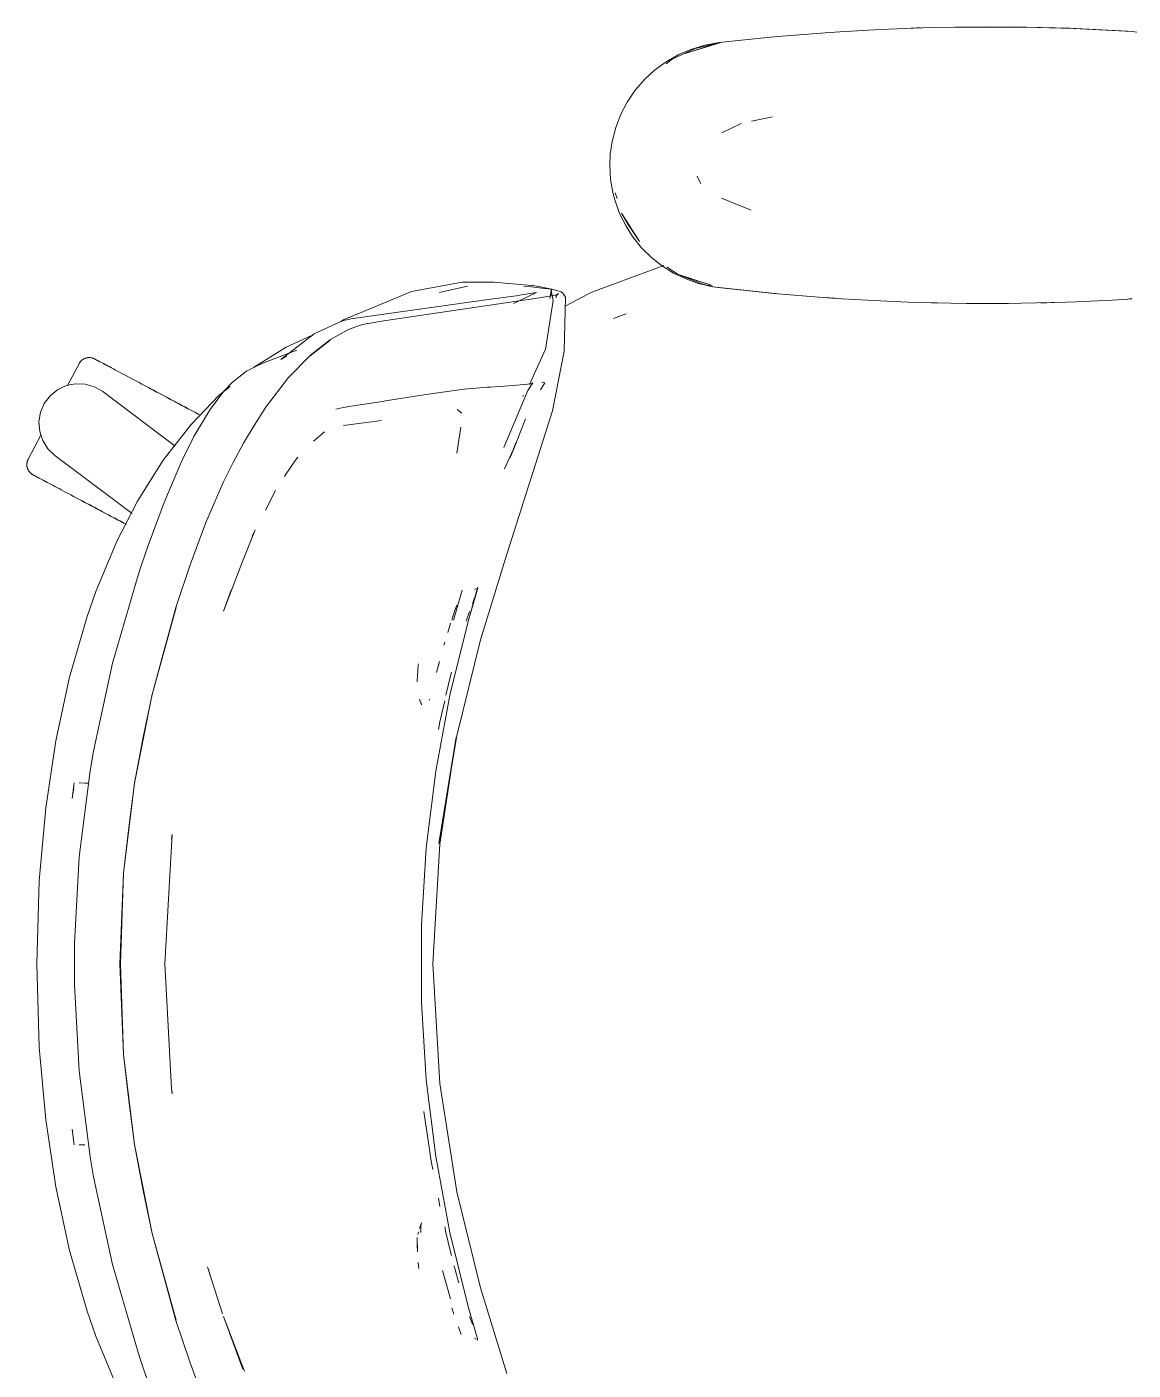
# Model space of a CAD drawing. Header units: millimetres. Extents: x 155927 to 317870, y -36033 to 97293.
# Drawn here: x 226677.8 to 227065.5, y 33033.9 to 33504.7 of the extents above; entities that cross this region are included whole.
import ezdxf

# ---------------------------------------------------------------- set-up
doc = ezdxf.new("R2010")
doc.units = ezdxf.units.MM
doc.header["$MEASUREMENT"] = 0
doc.layers.add('G-IMPT', color=8, linetype='CONTINUOUS', lineweight=9)
doc.layers.add('I-FURN', color=8, linetype='CONTINUOUS', lineweight=9)

msp = doc.modelspace()

# ---------------------------------------------------------------- linework, layer by layer
at = {"layer": 'G-IMPT'}
for p, q in [((226957.56, 33502.68), (226942.5, 33501.44)), ((226949.38, 33502.03), (226947.7, 33501.86)), ((226957.56, 33502.68), (226962.65, 33503.01)), ((226962.65, 33503.01), (226976.79, 33503.82)), ((226982.81, 33504.07), (226976.79, 33503.82)), ((226982.81, 33504.07), (226994.57, 33504.46)), ((226987.7, 33504.21), (226989.63, 33504.32)), ((226989.63, 33504.32), (226991.13, 33504.34)), ((227002.99, 33504.63), (226994.57, 33504.46)), ((227002.99, 33504.63), (227013.78, 33504.71)), ((227002.99, 33504.63), (227023.17, 33504.67)), ((227002.99, 33504.63), (227033.01, 33504.51)), ((227033.01, 33504.51), (227013.78, 33504.71)), ((227023.17, 33504.67), (227033.01, 33504.51)), ((227023.17, 33504.67), (227044.57, 33504.17)), ((227023.17, 33504.67), (227043.36, 33504.21)), ((227023.17, 33504.63), (227025.21, 33504.65)), ((227025.21, 33504.65), (227027.42, 33504.57)), ((227033.01, 33504.51), (227044.57, 33504.17)), ((227044.57, 33504.17), (227043.36, 33504.21)), ((227043.36, 33504.21), (227065.14, 33503.12)), ((227043.36, 33504.21), (227063.54, 33503.23)), ((227044.57, 33504.17), (227065.14, 33503.12)), ((227065.14, 33503.12), (227063.54, 33503.23)), ((227065.14, 33503.12), (227066.79, 33502.87)), ((226911.99, 33497.14), (226903.93, 33493.4)), ((226906.3, 33495.01), (226910.54, 33496.82)), ((226920.96, 33499.18), (226908.5, 33495.35)), ((226908.5, 33495.35), (226917.64, 33498.27)), ((226910.54, 33496.82), (226915.4, 33498.29)), ((226911.99, 33497.14), (226920.39, 33499.06)), ((226920.45, 33499.18), (226915.4, 33498.29)), ((226920.96, 33499.18), (226917.64, 33498.27)), ((226938.37, 33501.09), (226920.45, 33499.18)), ((226942.5, 33501.44), (226938.37, 33501.09)), ((226897.78, 33489.5), (226901.86, 33492.5)), ((226901.82, 33491.81), (226903.93, 33493.4)), ((226906.3, 33495.01), (226901.86, 33492.5)), ((226897.78, 33489.5), (226894.34, 33486.34)), ((226891.02, 33482.5), (226894.34, 33486.34)), ((226888.19, 33478.34), (226886, 33474.17)), ((226888.19, 33478.34), (226891.02, 33482.5)), ((226886, 33474.17), (226884.16, 33469.46)), ((226939.16, 33473.22), (226931.73, 33471.64)), ((226882.9, 33464.59), (226884.16, 33469.46)), ((226921.33, 33467.61), (226928.11, 33470.88)), ((226882.9, 33464.59), (226882.25, 33460.08)), ((226882.08, 33456.23), (226882.25, 33460.08)), ((226882.08, 33456.23), (226882.38, 33451.19)), ((226882.38, 33451.19), (226883.26, 33446.24)), ((226912.7, 33452.41), (226913.71, 33450.18)), ((226913.71, 33450.18), (226914.01, 33449.73)), ((226883.26, 33446.24), (226883.82, 33444.12)), ((226884.62, 33444.55), (226884, 33446.58)), ((226885.53, 33439.34), (226883.82, 33444.12)), ((226931.66, 33440.51), (226921.24, 33444.66)), ((226885.53, 33439.34), (226887.77, 33434.83)), ((226886.18, 33439.44), (226888.34, 33435.76)), ((226886.18, 33439.44), (226892.5, 33429.49)), ((226888.34, 33435.76), (226892.5, 33429.49)), ((226887.77, 33434.83), (226890.04, 33431.29)), ((226893.23, 33427.31), (226890.04, 33431.29)), ((226893.23, 33427.31), (226896.83, 33423.76)), ((226896.83, 33423.76), (226900.14, 33421.14)), ((226901.04, 33421.02), (226882.1, 33414.08)), ((226904.47, 33418.41), (226900.14, 33421.14)), ((226905.79, 33418.02), (226902.21, 33420.44)), ((226904.47, 33418.41), (226909.05, 33416.22)), ((226905.79, 33418.02), (226908.5, 33417.11)), ((226905.79, 33418.02), (226917.64, 33414.2)), ((226915.01, 33414.41), (226906.83, 33417.61)), ((226908.5, 33417.11), (226917.64, 33414.2)), ((226830.32, 33415.18), (226812.62, 33411.94)), ((226832.18, 33413.77), (226822.88, 33411.72)), ((226830.32, 33415.18), (226837.29, 33415.2)), ((226837.29, 33415.2), (226841.46, 33415.2)), ((226845.41, 33414.86), (226841.46, 33415.2)), ((226854.74, 33414.06), (226845.41, 33414.86)), ((226854.57, 33413.54), (226851.98, 33413.75)), ((226859.25, 33413.02), (226854.57, 33413.54)), ((226854.74, 33414.06), (226855.21, 33414.02)), ((226855.21, 33414.02), (226859.46, 33413.2)), ((226859.87, 33412.95), (226859.25, 33413.02)), ((226859.46, 33413.2), (226861.78, 33412.76)), ((226859.87, 33412.95), (226863.15, 33412.41)), ((226861.05, 33409.48), (226861.78, 33412.76)), ((226861.05, 33409.48), (226861.54, 33412.35)), ((226861.54, 33412.35), (226862.23, 33408.77)), ((226865.01, 33411.86), (226863.15, 33412.41)), ((226882.1, 33414.08), (226876.13, 33411.89)), ((226909.05, 33416.22), (226913.18, 33414.77)), ((226918.14, 33413.62), (226913.18, 33414.77)), ((226918.07, 33413.83), (226915.01, 33414.41)), ((226918.14, 33413.62), (226941.1, 33411.16)), ((226918.14, 33413.62), (226920.96, 33413.28)), ((226918.14, 33413.62), (226939.58, 33411.26)), ((226941.1, 33411.16), (226920.96, 33413.28)), ((226788.95, 33402.16), (226805.4, 33408.95)), ((226838.6, 33408.99), (226791.38, 33402.32)), ((226805.4, 33408.95), (226808.76, 33410.34)), ((226812.62, 33411.94), (226808.76, 33410.34)), ((226849.56, 33408.6), (226818.69, 33404.05)), ((226822.88, 33411.72), (226822.3, 33411.57)), ((226838.6, 33408.99), (226849.26, 33410.43)), ((226856.44, 33411.62), (226848.31, 33407.76)), ((226850.56, 33410.65), (226849.26, 33410.43)), ((226857.41, 33409.71), (226849.56, 33408.6)), ((226850.56, 33410.65), (226855.58, 33411.48)), ((226856.44, 33411.62), (226855.58, 33411.48)), ((226863.68, 33410.82), (226857.41, 33409.71)), ((226859.51, 33391.72), (226862.23, 33408.77)), ((226863.06, 33410.65), (226864.16, 33411.21)), ((226863.06, 33410.65), (226863.68, 33410.82)), ((226863.26, 33409.78), (226863.34, 33410.28)), ((226863.66, 33410.82), (226863.34, 33410.28)), ((226863.66, 33410.82), (226864.16, 33411.21)), ((226865.01, 33411.86), (226865.55, 33411.54)), ((226865.55, 33411.54), (226865.92, 33411.04)), ((226866.53, 33410.01), (226865.92, 33411.04)), ((226866.05, 33410.42), (226865.92, 33411.04)), ((226865.92, 33411.04), (226865.94, 33410.97)), ((226866.05, 33410.42), (226865.94, 33410.97)), ((226866.14, 33391.02), (226866.53, 33410.01)), ((226866.46, 33406.82), (226874.37, 33410.96)), ((226874.37, 33410.96), (226876.13, 33411.89)), ((226939.58, 33411.26), (226950.98, 33410.28)), ((226961.26, 33409.55), (226950.98, 33410.28)), ((226959.22, 33409.69), (226957.8, 33409.82)), ((226959.22, 33409.69), (226961.12, 33409.6)), ((226961.26, 33409.55), (226970.13, 33408.99)), ((226981.44, 33408.45), (226970.13, 33408.99)), ((226981.44, 33408.45), (226989.32, 33408.15)), ((227001.63, 33407.86), (226989.32, 33408.15)), ((226993.19, 33408.07), (226994.85, 33408)), ((226994.85, 33408), (226996.93, 33408)), ((227001.63, 33407.86), (227007.1, 33407.79)), ((227021.81, 33407.78), (227007.1, 33407.79)), ((227026.32, 33407.83), (227021.81, 33407.78)), ((227026.32, 33407.83), (227041.99, 33408.21)), ((227033.05, 33408.01), (227035.27, 33408.01)), ((227037.95, 33408.13), (227035.27, 33408.01)), ((227041.99, 33408.21), (227045.54, 33408.33)), ((227058.1, 33408.95), (227045.54, 33408.33)), ((227058.1, 33408.95), (227063.76, 33409.23)), ((227065.02, 33409.51), (227063.54, 33409.23)), ((227063.76, 33409.23), (227065.02, 33409.39)), ((226818.69, 33404.05), (226802.92, 33401.65)), ((226883.4, 33402.48), (226887.87, 33404.12)), ((226883.4, 33402.48), (226883.99, 33402.74)), ((226887.87, 33404.12), (226883.99, 33402.74)), ((226785.02, 33400.1), (226778.5, 33397.06)), ((226784.2, 33395.1), (226790.04, 33398.39)), ((226785.02, 33400.1), (226788.39, 33401.67)), ((226787.78, 33401.39), (226788.95, 33402.16)), ((226791.38, 33402.32), (226788.39, 33401.67)), ((226790.04, 33398.39), (226790.46, 33398.6)), ((226795.25, 33400.35), (226790.46, 33398.6)), ((226795.25, 33400.35), (226802.92, 33401.65)), ((226766.8, 33388.12), (226778.5, 33397.06)), ((226777.32, 33396.39), (226768.69, 33392.41)), ((226777.03, 33389.38), (226783.98, 33394.77)), ((226784.2, 33395.1), (226777.24, 33389.68)), ((226783.98, 33394.77), (226780.6, 33392.18)), ((226768.69, 33392.41), (226757.24, 33385.29)), ((226772.45, 33391.35), (226760.55, 33386.85)), ((226766.8, 33388.12), (226768.83, 33389.28)), ((226769.5, 33381.78), (226777.24, 33389.68)), ((226777.03, 33389.38), (226780.6, 33392.18)), ((226859.51, 33391.72), (226853.9, 33379.37)), ((226866.14, 33391.02), (226861.95, 33370.07)), ((226754.75, 33383.98), (226749.88, 33380.12)), ((226754.75, 33383.98), (226755.88, 33384.6)), ((226755.88, 33384.6), (226758.32, 33385.77)), ((226758.32, 33385.77), (226760.55, 33386.85)), ((226749.88, 33380.12), (226746.99, 33377.1)), ((226769.5, 33381.78), (226761.48, 33371.34)), ((226848.1, 33379), (226851.97, 33379.3)), ((226852.05, 33379.3), (226851.97, 33379.3)), ((226852.05, 33379.3), (226854.43, 33379.6)), ((226855.17, 33379.89), (226853.41, 33377.22)), ((226854.45, 33379.6), (226854.43, 33379.6)), ((226854.45, 33379.6), (226855.17, 33379.89)), ((226857.78, 33377.43), (226859.31, 33379.92)), ((226859.37, 33379.9), (226857.78, 33377.43)), ((226859.31, 33379.92), (226857.82, 33377.45)), ((226858.27, 33380.21), (226858.44, 33380.19)), ((226858.44, 33380.19), (226859.31, 33379.92)), ((226859.37, 33379.9), (226859.31, 33379.92)), ((226745.32, 33375.68), (226735.36, 33365.38)), ((226746.99, 33377.1), (226742.27, 33370.97)), ((226745.32, 33375.68), (226748.99, 33378.68)), ((226816.86, 33375.71), (226803.5, 33373.59)), ((226816.86, 33375.71), (226830.93, 33377.74)), ((226831.01, 33377.75), (226830.93, 33377.74)), ((226831.01, 33377.75), (226839.25, 33378.37)), ((226839.25, 33378.37), (226840.24, 33378.44)), ((226840.24, 33378.44), (226848.1, 33379)), ((226853.41, 33377.22), (226844.97, 33357.24)), ((226851.96, 33375.5), (226851.52, 33375.23)), ((226736.68, 33361.68), (226741.41, 33369.68)), ((226742.27, 33370.97), (226741.41, 33369.68)), ((226757.43, 33364.99), (226761.31, 33371.09)), ((226761.31, 33371.09), (226761.48, 33371.34)), ((226786.04, 33370.66), (226788.21, 33371.12)), ((226788.21, 33371.12), (226790.19, 33371.54)), ((226790.66, 33371.61), (226790.19, 33371.54)), ((226802.38, 33373.42), (226790.66, 33371.61)), ((226802.38, 33373.42), (226802.99, 33373.51)), ((226803.5, 33373.59), (226802.99, 33373.51)), ((226830.27, 33369.36), (226828.63, 33370.64)), ((226845.96, 33319.83), (226861.95, 33370.07)), ((226725.55, 33352.78), (226735.36, 33365.38)), ((226757.43, 33364.99), (226753.66, 33358.76)), ((226802.08, 33366.74), (226788.73, 33364.96)), ((226788.73, 33364.96), (226789.2, 33365.1)), ((226849.27, 33358.88), (226852.52, 33367.35)), ((226736.37, 33361.08), (226732.37, 33353.07)), ((226736.37, 33361.08), (226736.68, 33361.68)), ((226778.23, 33359.46), (226782.14, 33362.8)), ((226829.92, 33364.41), (226828.52, 33355.25)), ((226829.92, 33364.41), (226829.87, 33364.06)), ((226750.09, 33351.97), (226753.66, 33358.76)), ((226848.25, 33356.5), (226845.2, 33349.79)), ((226849.28, 33359.09), (226847.08, 33353.53)), ((226847.25, 33353.98), (226849.28, 33359.09)), ((226849.27, 33358.88), (226847.25, 33353.98)), ((226716.58, 33338.49), (226725.55, 33352.78)), ((226732.15, 33352.63), (226727.38, 33341.67)), ((226732.15, 33352.63), (226732.37, 33353.07)), ((226750.09, 33351.97), (226746.7, 33345.24)), ((226771.96, 33352.83), (226768.46, 33347.69)), ((226771.96, 33352.83), (226772.71, 33353.93)), ((226768.46, 33347.69), (226768.07, 33347.12)), ((226727.38, 33341.67), (226725.9, 33337.99)), ((226740.53, 33331.02), (226746.7, 33345.24)), ((226764.93, 33342.22), (226761.39, 33335.25)), ((226709.49, 33324.71), (226716.58, 33338.49)), ((226720.3, 33322.92), (226725.9, 33337.99)), ((226735.07, 33316.14), (226740.53, 33331.02)), ((226754.03, 33319.06), (226757.76, 33328.38)), ((226757.76, 33328.38), (226756.76, 33326.14)), ((226701.97, 33306.74), (226709.49, 33324.71)), ((226720.3, 33322.92), (226717.96, 33316.09)), ((226753.37, 33317.33), (226754.03, 33319.06)), ((226836.78, 33289.85), (226845.96, 33319.83)), ((226716.76, 33312.49), (226717.96, 33316.09)), ((226735.07, 33316.14), (226730.06, 33301.22)), ((226746.66, 33299.88), (226753.37, 33317.33)), ((226716.76, 33312.49), (226707.82, 33281.66)), ((226701.97, 33306.74), (226698.9, 33298)), ((226746.66, 33299.88), (226749.38, 33307.31)), ((226827.35, 33296.8), (226830.39, 33307.23)), ((226832.55, 33296.8), (226835.82, 33308.02)), ((226832.55, 33296.8), (226835.66, 33307.62)), ((226832.55, 33296.8), (226835.61, 33307.33)), ((226834.27, 33303.55), (226834.67, 33304.62)), ((226834.73, 33307.48), (226835.34, 33307.87)), ((226834.73, 33307.48), (226834.94, 33307.63)), ((226835.61, 33307.33), (226835.66, 33307.62)), ((226835.82, 33308.02), (226835.68, 33308.27)), ((226721.68, 33270.72), (226730.06, 33301.22)), ((226721.68, 33270.72), (226730.1, 33301.13)), ((226726.33, 33287.97), (226730.1, 33301.13)), ((226827.46, 33299.1), (226826.69, 33296.79)), ((226827.46, 33299.1), (226827.72, 33299.82)), ((226828.48, 33301.98), (226827.72, 33299.82)), ((226831.92, 33296.8), (226832.65, 33299.03)), ((226832.94, 33299.83), (226832.65, 33299.03)), ((226833.93, 33302.58), (226834.27, 33303.55)), ((226698.9, 33298), (226692.72, 33276.76)), ((226826.07, 33294.88), (226825.28, 33292.39)), ((226826, 33270.48), (226832.55, 33296.8)), ((226826.31, 33295.66), (226826.07, 33294.88)), ((226831.92, 33296.8), (226831.77, 33296.34)), ((226836.78, 33289.85), (226828.46, 33256.17)), ((226726.33, 33287.97), (226721.68, 33270.72)), ((226824.29, 33289.09), (226823.96, 33287.97)), ((226701.15, 33250.87), (226707.82, 33281.66)), ((226814.68, 33277.24), (226814.96, 33280.95)), ((226814.96, 33280.95), (226814.99, 33281.43)), ((226822.38, 33282.3), (226821.38, 33278.44)), ((226822.38, 33282.3), (226821.99, 33280.77)), ((226692.72, 33276.76), (226687.91, 33254.4)), ((226814.68, 33277.24), (226814.58, 33275.87)), ((226814.58, 33275.17), (226814.58, 33275.87)), ((226824.68, 33270.47), (226826.23, 33277.22)), ((226826.23, 33277.22), (226826.57, 33278.5)), ((226715.5, 33239.6), (226721.72, 33270.84)), ((226721.72, 33270.84), (226715.51, 33239.67)), ((226721.68, 33270.72), (226718.6, 33255.7)), ((226816.11, 33267.08), (226815.43, 33269.03)), ((226816.11, 33267.08), (226815.9, 33268.13)), ((226818.78, 33268.68), (226818.92, 33269.09)), ((226826, 33270.48), (226821.07, 33243.82)), ((226822.52, 33261.07), (226824.23, 33268.49)), ((226822.05, 33258.44), (226822.52, 33261.07)), ((226684.42, 33230.98), (226687.91, 33254.4)), ((226715.5, 33239.6), (226718.6, 33255.7)), ((226828.46, 33256.17), (226822.21, 33218.43)), ((226822.21, 33218.43), (226828.2, 33255.79)), ((226822.47, 33218.25), (226828.2, 33255.79)), ((226699.97, 33243.95), (226701.15, 33250.87)), ((226696.15, 33213.78), (226699.97, 33243.95)), ((226821.07, 33243.82), (226817.77, 33216.9)), ((226694.32, 33239.68), (226693.67, 33234.27)), ((226694.24, 33238.03), (226693.67, 33234.27)), ((226696.08, 33239.71), (226698.17, 33239.64)), ((226696.08, 33239.71), (226696.19, 33239.71)), ((226699.42, 33239.59), (226698.17, 33239.64)), ((226711.68, 33208.08), (226715.51, 33239.67)), ((226711.72, 33208.04), (226715.5, 33239.6)), ((226713.56, 33224.12), (226715.5, 33239.6)), ((226682.16, 33205.41), (226684.42, 33230.98)), ((226713.56, 33224.12), (226711.72, 33208.04)), ((226726.17, 33176.27), (226728.67, 33221.61)), ((226728.67, 33221.61), (226728.44, 33219.99)), ((226728.44, 33219.99), (226728.68, 33221.3)), ((226728.72, 33221.54), (226728.68, 33221.3)), ((226816.12, 33189.83), (226817.77, 33216.9)), ((226822.47, 33218.25), (226820.11, 33176.27)), ((226694.54, 33183.58), (226696.15, 33213.78)), ((226681.31, 33176.27), (226682.16, 33205.41)), ((226710.35, 33176.27), (226711.68, 33208.08)), ((226711.72, 33208.04), (226710.58, 33176.27)), ((226711.72, 33208.04), (226711.04, 33193.15)), ((226711.04, 33193.15), (226710.58, 33176.27)), ((226816.12, 33162.71), (226816.12, 33189.83)), ((226694.54, 33183.58), (226694.44, 33176.27)), ((226682.16, 33147.12), (226681.31, 33176.27)), ((226694.54, 33168.95), (226694.44, 33176.27)), ((226711.68, 33144.45), (226710.35, 33176.27)), ((226711.04, 33159.38), (226710.58, 33176.27)), ((226711.72, 33144.49), (226710.58, 33176.27)), ((226726.12, 33176.27), (226728.44, 33132.54)), ((226726.17, 33176.27), (226728.44, 33132.54)), ((226822.47, 33134.28), (226820.11, 33176.27)), ((226694.54, 33168.95), (226696.15, 33138.75)), ((226816.12, 33162.71), (226817.77, 33135.63)), ((226711.04, 33159.38), (226711.72, 33144.49)), ((226684.42, 33121.55), (226682.16, 33147.12)), ((226711.68, 33144.45), (226715.51, 33112.86)), ((226711.72, 33144.49), (226715.5, 33112.94)), ((226711.72, 33144.49), (226713.56, 33128.41)), ((226696.15, 33138.75), (226699.97, 33108.58)), ((226821.07, 33108.72), (226817.77, 33135.63)), ((226828.46, 33096.36), (226822.47, 33134.28)), ((226728.44, 33132.54), (226728.71, 33130.76)), ((226728.44, 33132.54), (226728.68, 33131.23)), ((226728.72, 33130.99), (226728.68, 33131.23)), ((226715.5, 33112.94), (226713.56, 33128.41)), ((226687.91, 33098.13), (226684.42, 33121.55)), ((226817.15, 33122.87), (226816.97, 33124.53)), ((226818.45, 33114.34), (226817.15, 33122.87)), ((226694.32, 33112.85), (226693.67, 33118.27)), ((226698.17, 33112.89), (226696.08, 33112.82)), ((226696.08, 33112.82), (226696.19, 33112.82)), ((226721.68, 33081.81), (226715.5, 33112.94)), ((226715.5, 33112.94), (226718.6, 33096.83)), ((226721.68, 33081.81), (226715.51, 33112.86)), ((226818.45, 33114.34), (226819.3, 33108.72)), ((226699.97, 33108.58), (226701.15, 33101.66)), ((226819.3, 33108.72), (226819.54, 33107.09)), ((226820.1, 33104.19), (226819.54, 33107.09)), ((226826, 33082.05), (226821.07, 33108.72)), ((226707.82, 33070.87), (226701.15, 33101.66)), ((226692.72, 33075.77), (226687.91, 33098.13)), ((226721.68, 33081.81), (226718.6, 33096.83)), ((226822.02, 33094.08), (226822.56, 33091.27)), ((226828.46, 33096.36), (226836.78, 33062.68)), ((226816.11, 33085.45), (226815.43, 33083.5)), ((226815.9, 33084.41), (226815.86, 33082.1)), ((226815.9, 33084.41), (226816.11, 33085.45)), ((226824.22, 33084.04), (226824.68, 33082.06)), ((226726.33, 33064.56), (226721.68, 33081.81)), ((226721.68, 33081.81), (226730.06, 33051.31)), ((226721.68, 33081.81), (226730.1, 33051.4)), ((226814.57, 33080.4), (226814.66, 33075.34)), ((226814.57, 33080.4), (226814.58, 33077.61)), ((226815.12, 33082.39), (226814.82, 33081.35)), ((226815.85, 33082.24), (226815.86, 33082.1)), ((226826.23, 33075.31), (226824.68, 33082.06)), ((226826, 33082.05), (226832.55, 33055.73)), ((226698.9, 33054.53), (226692.72, 33075.77)), ((226814.66, 33075.34), (226814.58, 33077.61)), ((226826.23, 33075.31), (226826.57, 33074.01)), ((226707.82, 33070.87), (226716.76, 33040.04)), ((226741.13, 33070.12), (226742.2, 33066.69)), ((226741.13, 33070.12), (226746.38, 33053.64)), ((226814.97, 33071.55), (226815.19, 33069.45)), ((226826.26, 33058.83), (226823.46, 33068.83)), ((226827.53, 33070.29), (226827.49, 33070.47)), ((226827.85, 33069.15), (226827.53, 33070.29)), ((226827.85, 33069.15), (226828.97, 33065.16)), ((226726.33, 33064.56), (226730.1, 33051.4)), ((226828.97, 33065.16), (226829.17, 33064.47)), ((226845.96, 33032.71), (226836.78, 33062.68)), ((226698.9, 33054.53), (226701.97, 33045.79)), ((226826.71, 33055.74), (226827.43, 33053.52)), ((226832.55, 33055.73), (226835.62, 33045.3)), ((226730.06, 33051.31), (226735.07, 33036.39)), ((226746.66, 33052.65), (226753.48, 33034.24)), ((226746.66, 33052.65), (226753.37, 33035.2)), ((226833.71, 33050.53), (226832.96, 33052.63)), ((226833.71, 33050.53), (226833.95, 33049.87)), ((226701.97, 33045.79), (226709.49, 33027.82)), ((226829.42, 33047.98), (226829.05, 33048.99)), ((226829.42, 33047.98), (226830.03, 33046.32)), ((226834.73, 33045.05), (226834.94, 33044.9)), ((226834.73, 33045.05), (226835.34, 33044.66)), ((226835.69, 33045.03), (226835.62, 33045.3)), ((226835.76, 33044.73), (226835.69, 33045.03)), ((226835.82, 33044.51), (226835.76, 33044.73)), ((226716.76, 33040.04), (226717.96, 33036.44)), ((226835.73, 33044.27), (226835.82, 33044.51)), ((226720.36, 33029.5), (226717.96, 33036.44)), ((226740.53, 33021.51), (226735.07, 33036.39)), ((226753.37, 33035.2), (226754.03, 33033.47))]:
    msp.add_line(p, q, dxfattribs=at)
at = {"layer": 'I-FURN'}
for p, q in [((226697.92, 33388.4), (226698.06, 33388.46)), ((226698.06, 33388.46), (226698.21, 33388.52)), ((226698.21, 33388.52), (226698.37, 33388.58)), ((226698.37, 33388.58), (226698.52, 33388.62)), ((226698.52, 33388.62), (226698.68, 33388.67)), ((226698.68, 33388.67), (226698.83, 33388.7)), ((226698.83, 33388.7), (226698.99, 33388.73)), ((226698.99, 33388.73), (226699.15, 33388.75)), ((226699.15, 33388.75), (226699.31, 33388.77)), ((226699.31, 33388.77), (226699.47, 33388.78)), ((226699.47, 33388.78), (226699.63, 33388.78)), ((226699.63, 33388.78), (226699.79, 33388.78)), ((226699.79, 33388.78), (226699.96, 33388.77)), ((226699.96, 33388.77), (226700.12, 33388.76)), ((226700.12, 33388.76), (226700.28, 33388.73)), ((226700.28, 33388.73), (226700.43, 33388.7)), ((226700.43, 33388.7), (226700.59, 33388.67)), ((226700.59, 33388.67), (226700.75, 33388.63)), ((226700.75, 33388.63), (226700.9, 33388.58)), ((226700.9, 33388.58), (226701.05, 33388.53)), ((226701.05, 33388.53), (226701.2, 33388.47)), ((226701.2, 33388.47), (226701.35, 33388.4)), ((226696.08, 33386.64), (226692.05, 33379.06)), ((226696.08, 33386.64), (226696.16, 33386.79)), ((226696.16, 33386.79), (226696.25, 33386.92)), ((226696.25, 33386.92), (226696.34, 33387.06)), ((226696.34, 33387.06), (226696.43, 33387.19)), ((226696.43, 33387.19), (226696.53, 33387.31)), ((226696.53, 33387.31), (226696.63, 33387.44)), ((226696.63, 33387.44), (226696.74, 33387.55)), ((226696.74, 33387.55), (226696.86, 33387.67)), ((226696.86, 33387.67), (226696.98, 33387.78)), ((226696.98, 33387.78), (226697.1, 33387.88)), ((226697.1, 33387.88), (226697.23, 33387.98)), ((226697.23, 33387.98), (226697.36, 33388.07)), ((226697.36, 33388.07), (226697.49, 33388.16)), ((226697.49, 33388.16), (226697.63, 33388.25)), ((226697.63, 33388.25), (226697.77, 33388.32)), ((226697.77, 33388.32), (226697.92, 33388.4)), ((226701.35, 33388.4), (226701.5, 33388.33)), ((226701.5, 33388.33), (226701.53, 33388.31)), ((226701.53, 33388.31), (226701.55, 33388.3)), ((226701.54, 33388.31), (226701.53, 33388.31)), ((226701.58, 33388.29), (226701.54, 33388.31)), ((226701.55, 33388.3), (226701.61, 33388.27)), ((226701.66, 33388.24), (226701.58, 33388.29)), ((226701.61, 33388.27), (226701.71, 33388.22)), ((226701.79, 33388.18), (226701.66, 33388.24)), ((226701.71, 33388.22), (226701.85, 33388.14)), ((226701.95, 33388.09), (226701.79, 33388.18)), ((226701.85, 33388.14), (226702.03, 33388.04)), ((226702.15, 33387.98), (226701.95, 33388.09)), ((226702.03, 33388.04), (226702.25, 33387.93)), ((226702.39, 33387.86), (226702.15, 33387.98)), ((226702.25, 33387.93), (226702.51, 33387.79)), ((226702.67, 33387.71), (226702.39, 33387.86)), ((226702.51, 33387.79), (226702.81, 33387.63)), ((226702.99, 33387.54), (226702.67, 33387.71)), ((226702.81, 33387.63), (226703.14, 33387.45)), ((226703.34, 33387.35), (226702.99, 33387.54)), ((226703.14, 33387.45), (226703.52, 33387.26)), ((226703.73, 33387.14), (226703.34, 33387.35)), ((226703.52, 33387.26), (226703.93, 33387.04)), ((226704.16, 33386.91), (226703.73, 33387.14)), ((226703.93, 33387.04), (226704.37, 33386.8)), ((226704.63, 33386.66), (226704.16, 33386.91)), ((226704.37, 33386.8), (226704.86, 33386.54)), ((226705.13, 33386.4), (226704.63, 33386.66)), ((226704.86, 33386.54), (226705.37, 33386.27)), ((226705.67, 33386.11), (226705.13, 33386.4)), ((226705.37, 33386.27), (226705.92, 33385.98)), ((226706.24, 33385.81), (226705.67, 33386.11)), ((226705.92, 33385.98), (226706.51, 33385.67)), ((226706.84, 33385.49), (226706.24, 33385.81)), ((226707.47, 33385.15), (226706.84, 33385.49)), ((226708.13, 33384.8), (226707.47, 33385.15)), ((226708.83, 33384.43), (226708.13, 33384.8)), ((226709.55, 33384.05), (226708.83, 33384.43)), ((226710.3, 33383.65), (226709.55, 33384.05)), ((226691.59, 33378.97), (226694.9, 33379.64)), ((226694.9, 33379.64), (226698.27, 33379.5)), ((226698.27, 33379.5), (226701.51, 33378.56)), ((226711.08, 33383.24), (226710.3, 33383.65)), ((226711.88, 33382.81), (226711.08, 33383.24)), ((226712.7, 33382.37), (226711.88, 33382.81)), ((226712.25, 33382.61), (226713.09, 33382.17)), ((226713.55, 33381.92), (226712.7, 33382.37)), ((226713.09, 33382.17), (226713.95, 33381.71)), ((226714.42, 33381.46), (226713.55, 33381.92)), ((226713.95, 33381.71), (226714.82, 33381.25)), ((226715.3, 33380.99), (226714.42, 33381.46)), ((226714.82, 33381.25), (226715.72, 33380.77)), ((226716.21, 33380.51), (226715.3, 33380.99)), ((226715.72, 33380.77), (226716.63, 33380.28)), ((226717.13, 33380.02), (226716.21, 33380.51)), ((226716.63, 33380.28), (226717.56, 33379.79)), ((226718.07, 33379.52), (226717.13, 33380.02)), ((226717.56, 33379.79), (226718.51, 33379.29)), ((226719.02, 33379.01), (226718.07, 33379.52)), ((226718.51, 33379.29), (226719.46, 33378.78)), ((226683.9, 33372.7), (226685.93, 33375.4)), ((226685.93, 33375.4), (226688.54, 33377.53)), ((226688.54, 33377.53), (226691.59, 33378.97)), ((226701.51, 33378.56), (226704.43, 33376.87)), ((226704.43, 33376.87), (226729.74, 33357.79)), ((226719.99, 33378.5), (226719.02, 33379.01)), ((226719.46, 33378.78), (226720.43, 33378.26)), ((226720.96, 33377.98), (226719.99, 33378.5)), ((226720.43, 33378.26), (226721.41, 33377.74)), ((226721.94, 33377.46), (226720.96, 33377.98)), ((226721.41, 33377.74), (226722.4, 33377.22)), ((226722.93, 33376.93), (226721.94, 33377.46)), ((226722.4, 33377.22), (226723.39, 33376.69)), ((226723.93, 33376.4), (226722.93, 33376.93)), ((226723.39, 33376.69), (226724.39, 33376.16)), ((226724.93, 33375.87), (226723.93, 33376.4)), ((226724.39, 33376.16), (226725.39, 33375.62)), ((226725.94, 33375.34), (226724.93, 33375.87)), ((226725.39, 33375.62), (226726.4, 33375.09)), ((226726.94, 33374.8), (226725.94, 33375.34)), ((226726.4, 33375.09), (226727.4, 33374.56)), ((226727.95, 33374.27), (226726.94, 33374.8)), ((226727.4, 33374.56), (226728.41, 33374.02)), ((226682.57, 33369.6), (226683.9, 33372.7)), ((226728.95, 33373.73), (226727.95, 33374.27)), ((226728.41, 33374.02), (226729.41, 33373.49)), ((226729.95, 33373.2), (226728.95, 33373.73)), ((226729.41, 33373.49), (226730.41, 33372.96)), ((226730.94, 33372.67), (226729.95, 33373.2)), ((226730.41, 33372.96), (226731.4, 33372.43)), ((226731.93, 33372.15), (226730.94, 33372.67)), ((226731.4, 33372.43), (226732.38, 33371.91)), ((226732.91, 33371.63), (226731.93, 33372.15)), ((226732.38, 33371.91), (226733.36, 33371.39)), ((226733.88, 33371.11), (226732.91, 33371.63)), ((226733.36, 33371.39), (226734.32, 33370.88)), ((226734.84, 33370.6), (226733.88, 33371.11)), ((226734.32, 33370.88), (226735.27, 33370.37)), ((226735.78, 33370.1), (226734.84, 33370.6)), ((226735.27, 33370.37), (226736.21, 33369.87)), ((226736.71, 33369.61), (226735.78, 33370.1)), ((226736.21, 33369.87), (226737.13, 33369.38)), ((226682.03, 33366.27), (226682.57, 33369.6)), ((226682.29, 33362.91), (226682.03, 33366.27)), ((226737.62, 33369.12), (226736.71, 33369.61)), ((226737.13, 33369.38), (226738.04, 33368.9)), ((226738.52, 33368.65), (226737.62, 33369.12)), ((226682.74, 33361.56), (226678.27, 33353.15)), ((226683.36, 33359.71), (226682.29, 33362.91)), ((226685.16, 33356.86), (226683.36, 33359.71)), ((226687.59, 33354.52), (226685.16, 33356.86)), ((226677.8, 33351.41), (226677.81, 33351.57)), ((226677.8, 33351.25), (226677.8, 33351.41)), ((226677.8, 33351.08), (226677.8, 33351.25)), ((226677.81, 33350.92), (226677.8, 33351.08)), ((226677.81, 33351.57), (226677.83, 33351.73)), ((226677.83, 33350.76), (226677.81, 33350.92)), ((226677.83, 33351.73), (226677.85, 33351.89)), ((226677.85, 33351.89), (226677.88, 33352.05)), ((226677.88, 33352.05), (226677.91, 33352.2)), ((226677.91, 33352.2), (226677.95, 33352.36)), ((226677.95, 33352.36), (226678, 33352.51)), ((226678, 33352.51), (226678.06, 33352.67)), ((226678.06, 33352.67), (226678.11, 33352.82)), ((226678.11, 33352.82), (226678.18, 33352.96)), ((226678.18, 33352.96), (226678.25, 33353.11)), ((226678.25, 33353.11), (226678.27, 33353.15)), ((226714.65, 33334.12), (226687.59, 33354.52)), ((226677.85, 33350.6), (226677.83, 33350.76)), ((226677.88, 33350.45), (226677.85, 33350.6)), ((226677.92, 33350.29), (226677.88, 33350.45)), ((226677.96, 33350.13), (226677.92, 33350.29)), ((226678.01, 33349.98), (226677.96, 33350.13)), ((226678.06, 33349.83), (226678.01, 33349.98)), ((226678.12, 33349.68), (226678.06, 33349.83)), ((226678.19, 33349.53), (226678.12, 33349.68)), ((226678.26, 33349.39), (226678.19, 33349.53)), ((226678.34, 33349.24), (226678.26, 33349.39)), ((226678.42, 33349.11), (226678.34, 33349.24)), ((226678.51, 33348.97), (226678.42, 33349.11)), ((226678.6, 33348.84), (226678.51, 33348.97)), ((226678.7, 33348.71), (226678.6, 33348.84)), ((226678.81, 33348.59), (226678.7, 33348.71)), ((226678.91, 33348.47), (226678.81, 33348.59)), ((226679.03, 33348.36), (226678.91, 33348.47)), ((226679.15, 33348.25), (226679.03, 33348.36)), ((226679.27, 33348.14), (226679.15, 33348.25)), ((226679.4, 33348.04), (226679.27, 33348.14)), ((226679.53, 33347.95), (226679.4, 33348.04)), ((226679.66, 33347.86), (226679.53, 33347.95)), ((226679.8, 33347.77), (226679.66, 33347.86)), ((226679.94, 33347.7), (226679.8, 33347.77)), ((226679.94, 33347.69), (226679.94, 33347.7)), ((226679.94, 33347.7), (226679.96, 33347.69)), ((226679.99, 33347.67), (226679.94, 33347.69)), ((226679.96, 33347.69), (226680.02, 33347.65)), ((226680.07, 33347.63), (226679.99, 33347.67)), ((226680.02, 33347.65), (226680.12, 33347.6)), ((226680.19, 33347.56), (226680.07, 33347.63)), ((226680.12, 33347.6), (226680.26, 33347.53)), ((226680.35, 33347.48), (226680.19, 33347.56)), ((226680.26, 33347.53), (226680.44, 33347.43)), ((226680.55, 33347.37), (226680.35, 33347.48)), ((226680.44, 33347.43), (226680.66, 33347.31)), ((226680.79, 33347.24), (226680.55, 33347.37)), ((226680.66, 33347.31), (226680.92, 33347.18)), ((226681.07, 33347.09), (226680.79, 33347.24)), ((226680.92, 33347.18), (226681.21, 33347.02)), ((226681.39, 33346.92), (226681.07, 33347.09)), ((226681.21, 33347.02), (226681.55, 33346.84)), ((226681.75, 33346.73), (226681.39, 33346.92)), ((226681.55, 33346.84), (226681.92, 33346.64)), ((226682.14, 33346.53), (226681.75, 33346.73)), ((226681.92, 33346.64), (226682.33, 33346.42)), ((226682.57, 33346.3), (226682.14, 33346.53)), ((226682.33, 33346.42), (226682.78, 33346.19)), ((226683.03, 33346.05), (226682.57, 33346.3)), ((226682.78, 33346.19), (226683.26, 33345.93)), ((226683.54, 33345.78), (226683.03, 33346.05)), ((226683.26, 33345.93), (226683.78, 33345.65)), ((226684.07, 33345.5), (226683.54, 33345.78)), ((226683.78, 33345.65), (226684.33, 33345.36)), ((226684.64, 33345.2), (226684.07, 33345.5)), ((226684.33, 33345.36), (226684.91, 33345.05)), ((226684.91, 33345.05), (226685.53, 33344.72)), ((226685.53, 33344.72), (226686.18, 33344.38)), ((226686.18, 33344.38), (226686.85, 33344.02)), ((226686.85, 33344.02), (226687.56, 33343.64)), ((226687.56, 33343.64), (226688.3, 33343.25)), ((226688.3, 33343.25), (226689.06, 33342.85)), ((226689.06, 33342.85), (226689.85, 33342.43)), ((226689.85, 33342.43), (226690.66, 33342)), ((226690.66, 33342), (226691.49, 33341.55)), ((226691.49, 33341.55), (226692.35, 33341.1)), ((226692.35, 33341.1), (226693.23, 33340.63)), ((226693.23, 33340.63), (226694.12, 33340.15)), ((226694.61, 33339.89), (226693.71, 33340.37)), ((226694.12, 33340.15), (226695.04, 33339.67)), ((226695.54, 33339.4), (226694.61, 33339.89)), ((226695.04, 33339.67), (226695.97, 33339.17)), ((226696.47, 33338.9), (226695.54, 33339.4)), ((226695.97, 33339.17), (226696.91, 33338.67)), ((226697.43, 33338.4), (226696.47, 33338.9)), ((226696.91, 33338.67), (226697.87, 33338.16)), ((226698.39, 33337.88), (226697.43, 33338.4)), ((226697.87, 33338.16), (226698.84, 33337.65)), ((226699.36, 33337.37), (226698.39, 33337.88)), ((226698.84, 33337.65), (226699.82, 33337.13)), ((226700.35, 33336.84), (226699.36, 33337.37)), ((226699.82, 33337.13), (226700.8, 33336.6)), ((226701.34, 33336.32), (226700.35, 33336.84)), ((226700.8, 33336.6), (226701.8, 33336.07)), ((226702.34, 33335.79), (226701.34, 33336.32)), ((226701.8, 33336.07), (226702.8, 33335.54)), ((226703.34, 33335.25), (226702.34, 33335.79)), ((226702.8, 33335.54), (226703.8, 33335.01)), ((226704.34, 33334.72), (226703.34, 33335.25)), ((226703.8, 33335.01), (226704.8, 33334.47)), ((226705.35, 33334.19), (226704.34, 33334.72)), ((226704.8, 33334.47), (226705.81, 33333.94)), ((226706.35, 33333.65), (226705.35, 33334.19)), ((226705.81, 33333.94), (226706.81, 33333.41)), ((226707.35, 33333.12), (226706.35, 33333.65)), ((226706.81, 33333.41), (226707.81, 33332.87)), ((226708.35, 33332.59), (226707.35, 33333.12)), ((226707.81, 33332.87), (226708.81, 33332.34)), ((226709.35, 33332.06), (226708.35, 33332.59)), ((226708.81, 33332.34), (226709.8, 33331.82)), ((226710.33, 33331.53), (226709.35, 33332.06)), ((226709.8, 33331.82), (226710.79, 33331.29)), ((226711.31, 33331.01), (226710.33, 33331.53)), ((226710.79, 33331.29), (226711.76, 33330.78)), ((226712.28, 33330.5), (226711.31, 33331.01)), ((226711.76, 33330.78), (226712.72, 33330.26))]:
    msp.add_line(p, q, dxfattribs=at)

doc.saveas('drawing.dxf')
